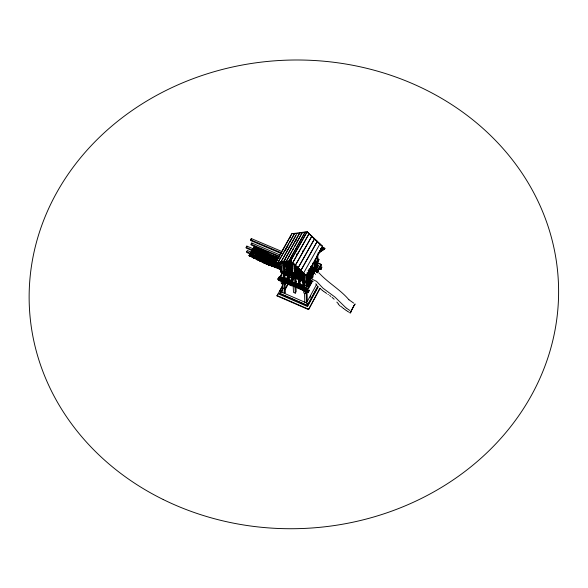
<?xml version="1.0" encoding="UTF-8"?>
<svg xmlns="http://www.w3.org/2000/svg" width="588" height="588" viewBox="0 0 588 588"><rect width="100%" height="100%" fill="white"/><g stroke="black" fill="none" stroke-linecap="round" stroke-linejoin="round"><path stroke-width="0.88" d="M310.141 280.314L309.861 280.623L310.207 278.499M306.348 277.749L309.766 279.028M308.127 274.464L308.943 272.832L308.127 274.464L306.708 274.287M350.588 312.243L350.713 311.956A28.29 1.455 -61 0 1 353.689 306.267L355.115 303.959L353.939 305.701A29.216 1.507 -61 0 0 351.984 309.391M279.3 263.527L277.345 263.027L277.411 263.909L279.263 264.703L280.197 261.954M311.816 281.064L306.208 291.273L278.69 279.263L306.245 290.994L311.861 280.763M281.865 273.604L281.74 274.067M282.042 273.2L278.514 279.454L278.572 280.292L280.373 281.071L280.41 279.947M287.76 263.409L287.885 262.946L292.861 265.07M283.739 278.036L284.57 276.323M292.104 281.63L293.044 279.704L291.405 278.91M289.987 284.07L289.737 285.099L291.552 285.886L291.604 284.761M295.97 281.424L295.132 282.931L295.962 281.211M304.746 285.988L304.341 286.724L295.125 282.762M312.507 281.233L306.436 292.295L304.606 291.508L304.68 290.391M309.288 285.665L306.826 284.313M322.084 247.746C322.187 246.806 325.289 248.107 324.789 248.878L318.071 253.472M310.677 283.137L310.809 282.674L309.148 281.961M318.667 252.539L324.598 248.356L318.696 252.458M317.939 271.458L318.703 269.436M351.984 309.391L351.675 309.986A29.216 1.507 -61 0 0 350.191 312.86C349.544 314.293 352.543 309.376 350.617 312.206M282.358 285.974L277.036 295.904L308.538 309.589L319.901 288.267L320.269 288.635M308.538 309.589L319.909 288.671M309.913 297.668L310.765 296.102M283.041 288.061L279.881 293.691L279.947 294.588L307.517 306.554L307.392 305.297L317.645 286.474M317.843 286.665L307.495 305.664L279.881 293.691L283.225 288.046M307.517 306.554L318.277 286.79M306.576 291.111L308.252 291.839L309.148 290.207L308.274 292.662L278.043 279.645L277.984 278.808L279.087 277.176L277.984 278.808M319.262 268.856L320.93 269.561L321.805 267.114L319.857 266.408M308.274 292.662L309.148 290.207M320.93 269.561L321.805 267.114L320.93 268.709M306.48 302.923L316.726 284.151M306.892 286.378L309.538 281.556M315.286 271.112L318.38 265.489M315.374 274.368L315.602 273.949M316.616 272.112L320.93 264.247L317.63 262.843M316.682 272.207L321.173 264.578L321.173 265.438L317.277 272.545M312.059 281.189L306.414 291.464L306.436 292.295M316.836 272.487L321.173 264.578L319.358 263.814M308.053 276.61L306.598 279.241L307.01 279.418L307.164 285.761M303.129 286.488L303.129 279.785L303.129 286.488L300.189 285.224L299.99 279.785M309.413 275.059L305.569 282.644M318.196 259.146L314.389 266.041L315.109 266.342L318.909 259.448L318.196 259.146L317.358 261.278M306.421 281.093L307.281 279.535M308.568 277.205L309.428 275.654L310.141 275.956L306.289 282.953L280.373 271.847L281.211 269.723M306.289 282.953L310.133 275.368L310.141 275.956M318.909 259.448L315.117 266.937L314.396 266.636M307.12 284.937L308.2 282.975M315.712 269.326L314.999 270.612L315.403 270.789L315.33 264.335L314.925 264.159L316.359 261.564L316.763 261.733M298.969 284.702L298.932 277.984L298.969 284.702L296.036 283.438L295.801 277.992M293.191 286.025L293.493 292.368L295.279 293.14L296.168 291.538L295.97 287.003M303.202 272.913L306.282 275.735L322.65 246.446L306.965 231.915L311.861 236.178L295.235 265.519L311.861 236.178M319.644 250.907L321.063 251.061L321.856 249.621L320.438 248.386M303.533 273.192L319.968 243.888L314.051 238.53M314.573 238.757L298.013 268.084L314.573 238.757L308.626 233.362M288.568 274.89L288.87 280.358L291.795 281.615L291.677 274.883L291.479 275.243M293.089 279.675L291.369 278.977M295.764 277.08L295.97 276.72L296.043 278.536M317.277 241.33L300.777 270.642L317.277 241.33L311.346 235.95M284.776 284.967L286.077 282.652M284.408 273.104L284.739 278.587L287.657 279.837L287.503 273.097L287.297 273.457M284.959 284.952L286.268 282.63M279.947 294.588L281.057 291.913L308.266 303.695L308.487 304.775M284.989 288.811L288.024 283.387M285.048 289.818L288.51 283.629M296.58 254.744L297.477 253.156M309.141 233.59L292.648 262.895L309.141 233.59L307.156 231.863L290.421 261.219L295.433 265.475M288.524 273.979L288.723 273.618L289.017 279.087M277.036 295.904L278.374 293.522M279.263 291.935L282.38 286.378M302.46 251.782L303.349 250.194M285.974 264.953L288.061 261.263M286.062 265.026L288.149 261.337L286.069 265.203M278.043 279.645L278.888 277.198M288.723 261.454L305.054 231.988L307.208 232.128M286.385 265.239L287.054 263.226M304.804 232.995L286.077 266.195L292.721 269.032M278.705 279.432L281.946 273.692M286.437 265.747L289.127 260.984M286.951 265.46L287.833 263.902M290.421 261.219L307.002 231.907M284.349 272.193L284.555 271.832L293.214 275.493M286.591 268.804L287.297 267.547L286.628 269.554M283.703 274.89L284.798 272.95M292.14 264.152L290.259 263.299L291.538 261.028M290.259 263.351L291.508 261.131M279.307 268.76L280.564 266.511M299.512 233.656L283.445 261.961L299.755 232.657L305.576 232.194L302.394 232.326L286.077 261.711L291.883 251.466M280.645 266.548L279.388 268.753M278.109 265.504C274.206 268.128 281.167 271.046 280.821 266.621M279.653 268.907L280.902 266.702M279.66 269.076L280.917 266.871M285.099 259.602L283.967 262.174L278.021 262.255L294.514 233.311L296.859 233.215M295.808 240.727L296.697 239.154M281.248 267.511L280.344 269.164L281.174 267.518M284.651 272.384L284.055 262.513L284.945 261.057M280.674 269.142L281.431 267.591M283.232 265.614L284.489 263.402L283.313 265.688M280.373 271.847L281.248 270.311M292.773 249.885L293.669 248.305M294.559 246.732L302.394 232.326M286.003 272.09L285.481 263.123L286.194 261.858L284.768 261.256M281.917 270.024L281.086 272.156M283.659 266.945L284.533 265.409M286.003 263.174L286.841 261.653M286.084 263.211L286.915 261.689M283.673 267.819L284.408 266.511L284.004 266.342M286.554 263.409L287.804 261.153M286.635 263.439L287.885 261.182M275.28 267.246L276.536 264.997M276.617 265.034L275.28 267.202M288.921 243.697L278.021 262.255M289.81 242.131L294.272 234.311M285.224 250.731L286.113 249.165M287.003 247.599L287.899 246.034M275.904 267.474L277.08 265.232M275.912 267.518L277.161 265.269M279.212 257.919L278.411 257.618L273.391 266.599L276.184 267.797L277.345 265.342M276.169 267.628L277.426 265.423M276.184 267.797L277.44 265.592M276.867 267.885L278.183 265.497M278.367 265.57L277.191 267.856L278.447 265.607M283.056 258.294L280.829 262.219L297.131 232.988L302.328 232.774M279.263 264.703L280.623 262.314M283.953 256.728L295.992 235.553M278.918 265.805L277.742 268.091L281.086 262.204M279.748 264.335L280.586 262.865M278.212 268.29L279.462 266.041M280.3 264.615L281.556 262.358M279.543 266.077L278.286 268.282M280.38 264.644L281.218 263.13M280.013 266.276L278.756 268.488M278.837 268.562L280.094 266.313M271.81 265.967L273.067 263.725M273.912 262.299L276.845 257.162M273.148 263.755L271.81 265.923M273.986 262.329L276.926 257.191M272.354 266.158L273.611 263.953M275.713 260.286L274.493 262.549L275.794 260.322M272.435 266.232L273.692 263.99M277.47 257.382L276.632 258.896L277.47 257.426M273.273 259.286L269.921 265.328L272.707 266.518L273.876 264.063M274.714 262.601L275.97 260.396M276.808 258.926L277.646 257.463L275.03 256.346L274.111 257.823M272.7 266.349L277.646 257.463M272.707 266.518L277.727 257.537M278.536 262.461L275.434 262.505L291.92 233.642L297.058 233.436M273.391 266.599L275.066 263.667M275.551 262.748L281.873 251.796M282.762 250.231L291.92 233.642M273.633 266.54L274.89 264.299M275.728 262.829L276.566 261.359M289.84 237.956L290.546 236.545M274.971 264.328L273.714 266.533M275.816 262.902L276.647 261.388M275.441 264.526L274.184 266.776M274.265 266.812L275.522 264.563M274.736 267.011L275.985 264.762M277.323 262.593L274.809 267.003M267.805 264.512L269.061 262.27M269.907 260.851L271.164 258.61M272.009 257.184L272.847 255.677L272.09 257.221M267.885 264.541L271.252 258.683M270.576 262.005L268.981 265.012L270.656 262.035M271.413 260.535L272.259 259.073M273.097 257.61L274.023 256.221M271.502 260.616L272.34 259.11M273.177 257.684L274.015 256.177M269.899 258.066L266.474 264.1L269.253 265.291L272.516 259.183M273.354 257.72L274.199 256.25L271.509 255.148L268.995 259.712M269.253 265.291L274.199 256.25M269.921 265.328L273.346 259.279M274.126 257.992L275.03 256.346M273.53 259.352L270.171 265.261M274.449 257.963L275.213 256.464M271.972 263.255L270.715 265.497L272.053 263.292M272.81 261.785L274.074 259.587M274.912 258.117L275.757 256.699M272.898 261.866L274.155 259.624M274.993 258.198L275.838 256.728M274.699 259.852L271.34 265.769L274.618 259.822M275.463 258.397L276.301 256.927M275.544 258.433L276.382 256.963M267.158 256.897L263.784 262.792L267.239 256.934M268.003 255.479L268.848 254.016M268.084 255.515L268.922 254.053M264.335 263.02L267.702 257.132M268.547 255.714L269.392 254.251M267.783 257.162L264.328 262.983M268.628 255.743L269.466 254.281M268.246 257.36L264.879 263.255L268.326 257.441M269.091 255.942L269.936 254.479M269.172 255.978L270.01 254.516M270.48 254.714L265.423 263.446M264.673 259.521L262.998 262.615L265.776 263.806L270.73 254.78L268.121 253.663L265.519 258.059M265.761 263.637L267.444 260.704M268.29 259.242L270.73 254.78M265.776 263.806L267.459 260.881M268.304 259.418L270.811 254.854M270.664 256.611L271.582 255.141M266.474 264.1L267.731 261.91M270.076 258.147L266.709 263.997M270.921 256.721L271.84 255.295M266.79 264.078L271.84 255.251M267.261 264.277L270.62 258.375M271.465 256.956L272.303 255.449L271.546 256.985M270.708 258.455L267.334 264.269M260.293 261.035L265.364 252.23L260.366 261.028M260.918 261.307L264.291 255.42M265.144 254.001L265.982 252.495M261.381 261.506L262.645 259.271M263.498 257.853L264.762 255.618M265.607 254.2L266.445 252.693L265.688 254.229M262.733 259.345L261.462 261.498M263.578 257.882L264.843 255.692M265.306 255.846L261.932 261.733M266.144 254.383L267.077 253.002M262.005 261.77L265.379 255.883M266.232 254.464L267.07 252.958M260.763 258.507L259.506 260.866L262.285 262.05L267.246 253.031L264.644 251.929L263.718 253.399M262.285 262.05L263.534 259.69M264.394 258.397L265.644 256.037M266.504 254.744L267.246 253.031M262.998 262.615L268.121 253.663L270.825 255.03M263.24 262.557L266.614 256.669M267.459 255.251L268.304 253.788M264.585 260.352L263.24 262.513M265.431 258.933L266.695 256.699M267.54 255.28L268.378 253.818M261.969 250.576L256.89 259.374L261.969 250.62M258.617 257.338L257.353 259.573L258.698 257.375M259.47 255.927L260.734 253.693M261.587 252.281L262.432 250.775L261.667 252.311M259.551 255.956L260.815 253.729M257.897 259.808L261.285 253.972M262.13 252.509L262.976 251.054M263.049 251.039L257.897 259.764M258.485 260.058L259.705 257.809M260.594 256.405L263.52 251.238L262.755 252.774M259.793 257.882L258.441 259.999M260.638 256.427L261.91 254.236M257.279 256.809C253.377 259.411 260.278 262.299 259.962 257.919M260.815 256.456L262.079 254.266L260.896 256.537M262.924 252.811L263.769 251.348L261.168 250.238L260.249 251.708M258.779 260.183L260.05 257.992M263.012 252.884L263.769 251.348M258.793 260.352L260.065 258.169M260.91 256.706L262.182 254.516M263.027 253.06L263.858 251.421M261.609 257.044L262.873 254.854M259.506 260.866L260.837 258.492M261.682 257.037L262.954 254.847M263.733 253.568L264.644 251.929L267.334 253.112M261.013 258.573L259.749 260.763M261.866 257.154L263.13 254.92M263.975 253.501L264.82 252.046M259.83 260.837L261.094 258.602M261.939 257.191L263.204 254.957M264.056 253.538L264.901 252.076M252.789 257.412L254.053 255.185M254.913 253.773L255.751 252.274M256.611 250.856L257.882 248.673M254.134 255.221L252.781 257.368M254.986 253.803L257.963 248.709M253.325 257.647L254.597 255.42M255.449 254.001L258.419 248.864L255.53 254.038M254.685 255.493L253.406 257.632M255.141 255.648L253.869 257.875M255.993 254.192L256.838 252.737L256.074 254.266M257.691 251.274L259.043 249.172M253.95 257.911L255.221 255.684M257.772 251.355L259.043 249.128M254.413 258.11L259.587 249.4M259.58 249.356L254.486 258.103M256.228 256.111L254.957 258.301M257.081 254.7L258.345 252.465M259.198 251.054L260.043 249.555L257.162 254.729M255.038 258.375L256.309 256.147M253.876 255.111C249.826 257.654 256.787 260.631 256.486 256.221M257.331 254.766L260.3 249.665L257.625 248.562L256.368 250.922M255.295 258.485L256.566 256.302M257.419 254.839L258.264 253.384M259.11 251.929L260.3 249.665M255.31 258.661L256.589 256.471M257.434 255.016L260.381 249.738M258.125 255.354L259.396 253.163M256.03 259.168L257.353 256.802M258.147 255.523L259.477 253.156M260.264 251.884L261.168 250.238M257.537 256.875L256.346 259.139L257.61 256.912M258.382 255.42L261.344 250.312L258.463 255.493M252.884 249.062L254.163 246.886L256.912 248.055L251.833 256.963L249.055 255.611L252.031 250.517M249.069 255.78L252.105 250.51M252.899 249.239L254.236 246.872M254.42 246.989L249.305 255.721L252.362 250.62M253.215 249.209L254.494 247.026M251.12 253.722L249.849 255.905M251.98 252.311L252.825 250.819M253.678 249.408L254.957 247.225M249.929 255.986L251.201 253.759M252.054 252.348L252.906 250.848M253.759 249.437L255.038 247.254M250.392 256.184L253.369 251.047M254.222 249.635L255.501 247.452M253.45 251.12L250.466 256.177M254.303 249.665L255.574 247.445M251.017 256.449L252.289 254.266M253.141 252.811L256.037 247.636L250.929 256.375M251.48 256.647L254.45 251.51L251.554 256.64M255.302 250.054L256.662 247.945M255.383 250.128L256.655 247.901M251.833 256.963L252.583 255.258M253.428 253.803L254.707 251.62M255.559 250.165L256.831 247.974M254.655 253.663L255.574 252.193M256.353 250.753L257.698 248.555M252.546 257.478L253.825 255.288M254.67 253.832L255.523 252.377M281.645 267.422L246.732 252.495L246.644 251.737L247.364 250.503L281.468 265.063M279.337 256.963L251.149 244.976L251.061 244.211L251.782 242.991L279.991 254.971M276.345 260.962L246.218 248.114L246.129 247.342L246.857 246.107L277.845 259.301M281.549 253.663L250.664 240.558L250.584 239.779L251.304 238.552L282.211 251.649M303.709 290.479L303.79 292.978L305.4 293.669L306.208 292.824M282.909 283.975L282.747 281.454L281.145 280.763L281.314 283.291L282.909 283.975L283.754 283.151L283.651 281.586M309.148 285.702L307.517 285.004M310.633 282.997L308.141 281.931M318.012 269.569L316.351 268.863M318.123 253.046L324.848 248.459M318.181 253.156L324.899 248.57M321.335 249.547L323.606 247.945L321.261 249.51M319.578 251.186L324.061 248.129M319.629 251.296L324.113 248.239M320.725 249.29L323.003 247.688L320.798 249.319M320.967 248.481L322.547 247.497L321.019 248.592M278.808 279.256L280.322 280.233M287.745 263.24L292.721 265.357M292.118 262.66L298.204 268.04M294.904 265.239L300.968 270.598M297.682 267.805L303.724 273.148M300.446 270.362L306.473 275.691L322.65 246.446L317.843 242.263M306.282 275.735L290.619 261.175L292.648 262.895M249.055 255.611L251.73 256.713M252.531 257.301L255.214 258.411M256.008 258.999L258.698 260.109M259.492 260.697L262.182 261.807M262.983 262.446L265.68 263.556M266.46 263.931L269.157 265.048M269.914 265.151L272.611 266.268M273.376 266.43L276.088 267.547M276.852 267.709L279.565 268.834M280.336 268.995L281.226 269.377M283.276 261.557L285.026 261.373M298.902 233.135L300.27 232.855M288.517 261.241L290.67 261.432L285.871 261.498M283.24 261.748L289.039 261.454M280.623 262.005L286.393 261.704M275.434 262.505L281.137 262.211M320.541 249.555L321.856 249.621L321.063 251.061M318.204 259.749L318.916 260.043M319.078 267.819L320.725 268.518M250.584 239.779L281.498 252.891M311.39 266.761L313.081 267.43M310.471 266.57L312.956 267.621L310.435 266.636M316.263 269.025L317.924 269.73L317.946 272.972M316.226 269.098L317.924 269.774M313.514 268.503L311.03 267.408L313.478 268.576M317.652 270.26L315.168 269.164L317.652 270.215M310.721 267.966L313.242 268.995M315.69 270.076L317.38 270.752M310.486 268.385L312.978 269.48M314.631 270.142L317.116 271.244M310.449 268.459L312.934 269.554M314.587 270.215L317.079 271.311M310.177 268.944L313.492 270.355L310.177 268.988M315.146 271.053L316.844 271.729M315.153 271.097L316.844 271.685M310.089 269.106L313.404 270.509M315.058 271.215L316.719 271.921M251.061 244.211L279.285 256.206M309.222 268.863L313.367 270.627M309.957 269.392L313.264 270.803M309.913 269.422L313.228 270.833M309.825 269.583L313.139 271.039L309.788 269.657M289.289 261.197L290.942 261.903L290.906 261.146M288.796 261.337L291.288 262.395L288.804 261.381M314.529 272.229L308.685 269.789L314.484 272.303M288.568 261.792L291.053 262.807M309.281 270.561L314.257 272.678L314.08 273.148A29.679 6.424 -67.1 0 1 313.426 274.42M257.647 248.739L260.403 249.915M288.524 261.866L291.053 262.851M309.244 270.634L314.257 272.722L314.257 270.833L313.625 273.611A28.739 6.218 -67.1 0 1 310.751 278.866M263.872 251.598L261.094 250.253M275.662 256.824L277.742 257.706M292.434 264.041L288.252 262.307L292.398 264.115M308.141 270.774L313.985 273.214M271.516 255.324L274.28 256.331M308.149 270.811L313.948 273.28M294.647 265.541L296.308 266.246L294.61 265.614M287.973 262.792L292.163 264.526L287.98 262.836M294.522 265.776L297.006 266.834M308.612 271.774L313.588 273.89M287.848 263.064L292.824 265.181M294.478 265.886L296.969 266.945M309.406 272.244L313.551 274.008M295.169 266.445L297.697 267.474M309.266 272.45L313.448 274.184M292.596 265.592L287.613 263.424L292.574 265.622M295.08 266.607L298.395 268.062L295.036 266.673M309.178 272.611L313.323 274.42L309.141 272.678M294.809 267.092L299.784 269.216M284.055 262.513L285.481 263.123M287.304 263.983L292.317 266.077L287.304 264.027M294.764 267.165L299.784 269.253M287.069 264.446L292.875 266.915M294.529 267.584L301.174 270.451L294.492 267.65M308.634 273.589L312.779 275.404L308.597 273.663M287.032 264.512L292.839 266.989M246.129 247.342L277.124 260.55M282.99 263.056L284.666 263.769M286.79 264.887L292.603 267.408M295.051 268.495L302.555 271.649L295.051 268.54M313.338 276.206L309.156 274.508L312.471 275.963M286.753 264.997L292.559 267.474M279.69 262.388L281.365 263.101M283.041 263.814L284.71 264.526M292.324 267.893L286.481 265.489M294.816 268.914L302.283 272.141M312.243 276.382L307.259 274.221L312.199 276.456M286.474 265.445L292.287 267.966M294.772 268.981L302.247 272.207M292.192 268.084L286.385 265.607L292.155 268.194M294.684 269.142L302.151 272.325M307.134 274.449L312.11 276.573M294.647 269.26L302.114 272.442M306.267 274.214L312.904 277.044M292.89 268.723L286.26 266.063M294.507 269.466L304.187 273.501L304.209 274.383L294.97 270.465M309.442 275.838L312.801 277.22M292.758 268.959L286.113 266.085M295.205 270.046L304.378 273.912M312.676 277.411L309.317 276.066L311.809 277.176M295.205 270.09L304.334 273.986M285.841 266.57L292.479 269.407M309.082 276.492L311.574 277.551L306.554 275.5M277.345 263.027L279.204 263.821M285.797 266.643L292.486 269.444M294.933 270.539L304.106 274.405M292.207 269.936L286.393 267.408L292.17 270.01M294.698 270.958L304.665 275.25M306.319 275.919L312.132 278.44L306.282 275.993M294.661 271.024L304.621 275.324M286.951 268.253L292.765 270.737L286.907 268.326M295.257 271.803L304.386 275.699L295.213 271.869M311.03 278.58L309.369 277.874L316.572 281.343L322.966 288.164L334.969 297.065L345.987 307.847M286.672 268.745L292.493 271.266M294.978 272.288L304.121 276.235L294.941 272.362M246.644 251.737L281.593 266.665M286.635 268.812L292.449 271.34M306.569 277.33L309.891 278.793M286.547 268.973L292.361 271.458M294.853 272.523L303.989 276.426M306.48 277.492L309.803 278.91M286.503 269.091L292.317 271.575M294.816 272.634L303.952 276.544M286.363 269.297L293.008 272.134M294.669 272.847L304.68 277.073M306.304 277.815L310.493 279.557M292.92 272.34L286.231 269.524L292.883 272.406M294.544 273.075L304.555 277.308M310.368 279.792L308.663 279.109L310.324 279.866M294.544 273.119L304.51 277.382M285.996 269.943L293.478 273.141L286.003 269.988M304.275 277.756L295.139 273.854L304.275 277.801M309.266 279.888L311.758 280.998M309.222 279.962L313.125 281.593M286.51 270.855L293.206 273.67M304.003 278.293L294.823 274.412L303.967 278.367M311.486 281.49L308.95 280.454L311.486 281.454M286.518 270.899L293.162 273.743M286.275 271.274L292.927 274.118L286.238 271.347M294.588 274.831L304.562 279.102L294.551 274.905M308.722 280.88L311.17 282.056M308.678 280.954L311.214 281.99M286.003 271.766L293.486 275.008M309.281 281.726L310.942 282.438M285.959 271.84L293.441 275.081M309.237 281.799L310.898 282.556M285.871 272.001L293.353 275.199M295.845 276.272L304.158 279.829M285.834 272.112L293.316 275.316M295.808 276.382L304.121 279.939M309.112 282.078L310.773 282.791M295.668 276.588L304.025 280.123M283.894 271.84L293.081 275.728M295.536 276.823L304.702 280.748M308.009 282.166L310.545 283.203M281.402 270.928L305.907 281.424M308.009 282.203L310.508 283.276M310.273 283.695L308.568 283.019L310.236 283.769M280.336 271.259L306.267 282.365M287.267 275.022L288.928 275.735M291.428 276.801L293.089 277.514L291.383 276.875M298.91 280.013L300.578 280.726L298.873 280.086M308.061 283.938L309.729 284.688L308.024 284.011M287.223 275.096L288.928 275.779M303.033 281.865L304.694 282.622M286.988 275.515L288.657 276.272M291.148 277.293L292.817 278.05M298.638 280.505L300.306 281.262M302.798 282.291L304.466 283.048M307.789 284.43L309.457 285.187L306.921 284.144M283.622 274.155L285.283 274.912M286.951 275.588L288.612 276.338M291.111 277.367L292.773 278.124M298.594 280.579L300.262 281.336M302.761 282.365L304.422 283.122M283.526 274.317L285.195 275.03M286.856 275.743L289.355 276.816M291.016 277.529L293.515 278.602M283.489 274.434L285.158 275.147M287.65 276.213L289.318 276.933M290.979 277.646L293.478 278.712M307.62 284.783L309.288 285.496M283.365 274.647L285.092 275.338M287.569 276.448L289.296 277.139M290.972 277.867L293.493 278.947M289.164 277.374L287.436 276.683L289.12 277.448M291.641 278.484L293.368 279.175L291.641 278.528M309.06 285.908L307.384 285.239L309.06 285.871M287.201 277.102L288.884 277.823L287.164 277.176M306.341 285.312L308.744 286.481M303.033 283.989L304.672 284.732M306.297 285.386L308.788 286.407M306.554 285.761L308.634 286.856M288.635 278.374L286.959 277.609L288.598 278.44M291.141 279.403L292.817 280.167L291.097 279.476M303.386 284.658L305.062 285.423L303.342 284.732M287.517 278.462L289.193 279.182L287.481 278.536M303.107 285.158L304.782 285.878L303.07 285.231M298.88 283.431L300.556 284.195M283.901 277.565L292.265 281.152L283.857 277.632M283.769 277.756L292.133 281.343M295.161 282.644L304.378 286.606M283.732 277.867L292.089 281.461M279.932 277.022L307.465 288.804L279.939 277.058M279.697 277.485L307.193 289.259M279.66 277.551L307.156 289.333M279.381 278.006L306.921 289.803L279.418 277.933M306.605 290.369L279.138 278.425L306.649 290.303M306.488 290.751L308.149 291.464M306.37 290.795L278.859 278.918L306.333 290.832M278.69 279.263L306.414 291.464L304.584 290.678M289.693 284.269L291.508 285.048M280.175 293.5L307.392 305.297M277.007 295.499L308.531 309.192M319.019 272.898C328.008 282.879 340.158 289.406 348.912 299.748M353.645 303.077L348.897 299.74M349.786 310.435L346.317 308.097M326.627 293.434L325.333 292.545M327.935 294.331L328.361 294.625M324.907 292.251L323.65 291.361M329.647 295.529L330.059 295.83M322.841 290.759L323.246 291.06M330.478 296.131L330.882 296.433M332.058 297.359L334.146 299.241M319.894 244.263L322.452 246.49M306.936 272.92L308.23 274.126M340.408 306.333L338.254 304.15M338.269 303.673L336.828 302.092M317.116 285.467L315.683 283.842M304.187 273.501L302.401 272.406L302.335 273.582M246.857 246.107L246.945 246.879M251.304 238.552L251.392 239.331M251.782 242.991L251.862 243.755M254.163 246.886L256.912 248.055M260.837 261.226L265.989 252.539M280.123 276.926L307.605 288.737M280.814 261.873L281.88 278.234M282.174 282.777L282.828 292.773M282.512 261.711L283.534 278.058M283.754 281.689L284.496 293.493M284.555 271.832L284.886 277.315M284.298 271.164L284.394 272.773M283.497 261.983L284.416 276.647M284.724 281.997L285.386 292.912M284.261 264.335L284.298 264.931M284.408 266.511L284.746 272.141M287.348 274.368L287.657 279.837M286.194 261.858L286.753 271.744M291.523 276.154L291.795 281.615M292.111 263.387L293.015 282.402M293.941 263.284L294.838 283.188M295 286.804L295.279 293.14M295.029 265.254L295.735 281.564M303.945 273.508L304.349 287.003M304.533 293.294L304.797 302.291M305.334 291.178L305.4 293.669M306.62 274.5L306.921 286.202M307.054 291.604L307.303 301.504M305.738 275.162L306.076 287.745M306.194 292.236L306.48 303.018M307.245 274.155L307.348 278.594M308.854 282.755L308.641 272.986L309.347 271.715L309.567 282.38M308.465 276.786L308.604 283.144M312.926 262.954L313.059 271.935M314.462 271.641L314.352 262.66L315.043 261.395L315.161 271.288M315.425 259.992L315.44 261.616M315.271 259.426L315.315 263.902M316.77 262.542L316.822 268.209M317.814 254.156L317.902 266.695M316.969 255.684L317.072 268.209M350.183 312.867A23.424 9.717 27.7 0 1 349.735 312.61M348.838 312.096A23.424 9.717 27.7 0 1 347.515 311.28M347.082 311.008A23.424 9.717 27.7 0 1 346.648 310.721M346.222 310.442A23.424 9.717 27.7 0 1 345.803 310.155M345.384 309.861A23.424 9.717 27.7 0 1 344.156 308.972M343.76 308.671A23.424 9.717 27.7 0 1 343.37 308.362M342.98 308.061A23.424 9.717 27.7 0 1 341.158 306.51M353.932 305.709A23.307 9.82 27.7 0 1 353.484 305.451M322.452 290.465A19.536 8.188 28.3 0 1 320.614 288.943M273.391 255.912L268.429 264.776L273.391 255.912M313.713 273.663L308.744 271.546L313.72 273.707M313.051 274.868L308.906 273.097L313.051 274.912M304.29 279.638L295.147 275.684L304.253 279.712M310.001 284.195L307.465 283.159L310.001 284.151M304.51 286.415L297.807 283.534L304.51 286.371M163.199 499.513A264.798 234.296 -2.7 0 0 558.6 289.928A264.798 234.296 -2.7 0 0 159.818 93.646A264.798 234.296 -2.7 0 0 163.199 499.513"/></g></svg>
